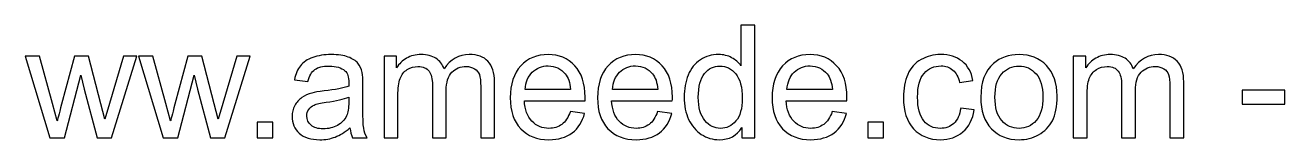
# Model space of a CAD drawing. Header units: millimetres. Extents: x 599 to 6075, y -2288 to 200.
# Drawn here: x 3318 to 4701, y -2288 to -2162 of the extents above; entities that cross this region are included whole.
import ezdxf

# ---------------------------------------------------------------- set-up
doc = ezdxf.new("R2010")
doc.units = ezdxf.units.MM
doc.header["$MEASUREMENT"] = 0
doc.layers.add('layer 1', color=7, linetype='Continuous')

msp = doc.modelspace()

# ---------------------------------------------------------------- linework, layer by layer
at = {"layer": 'layer 1', "color": 250}
for points, knots in [([(4104.9662, -2285.7703), (4104.9662, -2285.7703), (4104.9662, -2274.4201), (4104.9662, -2274.4201), (4104.9662, -2274.4201), (4099.3055, -2283.2417), (4090.9725, -2287.6668), (4079.9671, -2287.6668), (4079.9671, -2287.6668), (4072.8409, -2287.6668), (4066.2895, -2285.7128), (4060.3414, -2281.7762), (4060.3414, -2281.7762), (4054.3646, -2277.8683), (4049.7383, -2272.38), (4046.4339, -2265.3687), (4046.4339, -2265.3687), (4043.1581, -2258.3288), (4041.5202, -2250.2544), (4041.5202, -2241.1168), (4041.5202, -2241.1168), (4041.5202, -2232.209), (4043.0144, -2224.1346), (4045.9741, -2216.8648), (4045.9741, -2216.8648), (4048.9625, -2209.6237), (4053.4164, -2204.0491), (4059.3644, -2200.1987), (4059.3644, -2200.1987), (4065.2837, -2196.3195), (4071.9502, -2194.3943), (4079.2775, -2194.3943), (4079.2775, -2194.3943), (4084.6796, -2194.3943), (4089.4783, -2195.5437), (4093.6735, -2197.8137), (4093.6735, -2197.8137), (4097.8688, -2200.0838), (4101.2882, -2203.0722), (4103.9318, -2206.7215), (4103.9318, -2206.7215), (4103.9318, -2206.7215), (4103.9318, -2162.3265), (4103.9318, -2162.3265), (4103.9318, -2162.3265), (4103.9318, -2162.3265), (4119.1036, -2162.3265), (4119.1036, -2162.3265), (4119.1036, -2162.3265), (4119.1036, -2162.3265), (4119.1036, -2285.7703), (4119.1036, -2285.7703), (4119.1036, -2285.7703), (4119.1036, -2285.7703), (4104.9662, -2285.7703), (4104.9662, -2285.7703)], [0, 0, 0, 0, 0.066666667, 0.066666667, 0.066666667, 0.066666667, 0.133333333, 0.133333333, 0.133333333, 0.133333333, 0.2, 0.2, 0.2, 0.2, 0.266666667, 0.266666667, 0.266666667, 0.266666667, 0.333333333, 0.333333333, 0.333333333, 0.333333333, 0.4, 0.4, 0.4, 0.4, 0.466666667, 0.466666667, 0.466666667, 0.466666667, 0.533333333, 0.533333333, 0.533333333, 0.533333333, 0.6, 0.6, 0.6, 0.6, 0.666666667, 0.666666667, 0.666666667, 0.666666667, 0.733333333, 0.733333333, 0.733333333, 0.733333333, 0.8, 0.8, 0.8, 0.8, 0.866666667, 0.866666667, 0.866666667, 0.866666667, 1, 1, 1, 1]), ([(3344.6206, -2285.7703), (3344.6206, -2285.7703), (3317.5813, -2196.2908), (3317.5813, -2196.2908), (3317.5813, -2196.2908), (3317.5813, -2196.2908), (3333.4428, -2196.2908), (3333.4428, -2196.2908), (3333.4428, -2196.2908), (3333.4428, -2196.2908), (3347.7239, -2247.9269), (3347.7239, -2247.9269), (3347.7239, -2247.9269), (3347.7239, -2247.9269), (3352.7812, -2267.1503), (3352.7812, -2267.1503), (3352.7812, -2267.1503), (3352.9823, -2266.202), (3354.534, -2260.0528), (3357.4075, -2248.7027), (3357.4075, -2248.7027), (3357.4075, -2248.7027), (3371.5736, -2196.2908), (3371.5736, -2196.2908), (3371.5736, -2196.2908), (3371.5736, -2196.2908), (3387.119, -2196.2908), (3387.119, -2196.2908), (3387.119, -2196.2908), (3387.119, -2196.2908), (3400.5955, -2248.2429), (3400.5955, -2248.2429), (3400.5955, -2248.2429), (3400.5955, -2248.2429), (3404.9919, -2265.2825), (3404.9919, -2265.2825), (3404.9919, -2265.2825), (3404.9919, -2265.2825), (3410.1354, -2248.0131), (3410.1354, -2248.0131), (3410.1354, -2248.0131), (3410.1354, -2248.0131), (3425.5946, -2196.2908), (3425.5946, -2196.2908), (3425.5946, -2196.2908), (3425.5946, -2196.2908), (3440.3355, -2196.2908), (3440.3355, -2196.2908), (3440.3355, -2196.2908), (3440.3355, -2196.2908), (3412.2618, -2285.7703), (3412.2618, -2285.7703), (3412.2618, -2285.7703), (3412.2618, -2285.7703), (3396.5727, -2285.7703), (3396.5727, -2285.7703), (3396.5727, -2285.7703), (3396.5727, -2285.7703), (3382.3778, -2232.2378), (3382.3778, -2232.2378), (3382.3778, -2232.2378), (3382.3778, -2232.2378), (3378.786, -2216.9222), (3378.786, -2216.9222), (3378.786, -2216.9222), (3378.786, -2216.9222), (3360.6832, -2285.7703), (3360.6832, -2285.7703), (3360.6832, -2285.7703), (3360.6832, -2285.7703), (3344.6206, -2285.7703), (3344.6206, -2285.7703)], [0, 0, 0, 0, 0.052631579, 0.052631579, 0.052631579, 0.052631579, 0.105263158, 0.105263158, 0.105263158, 0.105263158, 0.157894737, 0.157894737, 0.157894737, 0.157894737, 0.210526316, 0.210526316, 0.210526316, 0.210526316, 0.263157895, 0.263157895, 0.263157895, 0.263157895, 0.315789474, 0.315789474, 0.315789474, 0.315789474, 0.368421053, 0.368421053, 0.368421053, 0.368421053, 0.421052632, 0.421052632, 0.421052632, 0.421052632, 0.473684211, 0.473684211, 0.473684211, 0.473684211, 0.526315789, 0.526315789, 0.526315789, 0.526315789, 0.578947368, 0.578947368, 0.578947368, 0.578947368, 0.631578947, 0.631578947, 0.631578947, 0.631578947, 0.684210526, 0.684210526, 0.684210526, 0.684210526, 0.736842105, 0.736842105, 0.736842105, 0.736842105, 0.789473684, 0.789473684, 0.789473684, 0.789473684, 0.842105263, 0.842105263, 0.842105263, 0.842105263, 0.894736842, 0.894736842, 0.894736842, 0.894736842, 1, 1, 1, 1]), ([(3469.1275, -2285.7703), (3469.1275, -2285.7703), (3442.0882, -2196.2908), (3442.0882, -2196.2908), (3442.0882, -2196.2908), (3442.0882, -2196.2908), (3457.9497, -2196.2908), (3457.9497, -2196.2908), (3457.9497, -2196.2908), (3457.9497, -2196.2908), (3472.2308, -2247.9269), (3472.2308, -2247.9269), (3472.2308, -2247.9269), (3472.2308, -2247.9269), (3477.2881, -2267.1503), (3477.2881, -2267.1503), (3477.2881, -2267.1503), (3477.4892, -2266.202), (3479.0409, -2260.0528), (3481.9144, -2248.7027), (3481.9144, -2248.7027), (3481.9144, -2248.7027), (3496.0805, -2196.2908), (3496.0805, -2196.2908), (3496.0805, -2196.2908), (3496.0805, -2196.2908), (3511.6259, -2196.2908), (3511.6259, -2196.2908), (3511.6259, -2196.2908), (3511.6259, -2196.2908), (3525.1024, -2248.2429), (3525.1024, -2248.2429), (3525.1024, -2248.2429), (3525.1024, -2248.2429), (3529.4988, -2265.2825), (3529.4988, -2265.2825), (3529.4988, -2265.2825), (3529.4988, -2265.2825), (3534.6423, -2248.0131), (3534.6423, -2248.0131), (3534.6423, -2248.0131), (3534.6423, -2248.0131), (3550.1015, -2196.2908), (3550.1015, -2196.2908), (3550.1015, -2196.2908), (3550.1015, -2196.2908), (3564.8424, -2196.2908), (3564.8424, -2196.2908), (3564.8424, -2196.2908), (3564.8424, -2196.2908), (3536.7687, -2285.7703), (3536.7687, -2285.7703), (3536.7687, -2285.7703), (3536.7687, -2285.7703), (3521.0796, -2285.7703), (3521.0796, -2285.7703), (3521.0796, -2285.7703), (3521.0796, -2285.7703), (3506.8847, -2232.2378), (3506.8847, -2232.2378), (3506.8847, -2232.2378), (3506.8847, -2232.2378), (3503.2929, -2216.9222), (3503.2929, -2216.9222), (3503.2929, -2216.9222), (3503.2929, -2216.9222), (3485.1901, -2285.7703), (3485.1901, -2285.7703), (3485.1901, -2285.7703), (3485.1901, -2285.7703), (3469.1275, -2285.7703), (3469.1275, -2285.7703)], [0, 0, 0, 0, 0.052631579, 0.052631579, 0.052631579, 0.052631579, 0.105263158, 0.105263158, 0.105263158, 0.105263158, 0.157894737, 0.157894737, 0.157894737, 0.157894737, 0.210526316, 0.210526316, 0.210526316, 0.210526316, 0.263157895, 0.263157895, 0.263157895, 0.263157895, 0.315789474, 0.315789474, 0.315789474, 0.315789474, 0.368421053, 0.368421053, 0.368421053, 0.368421053, 0.421052632, 0.421052632, 0.421052632, 0.421052632, 0.473684211, 0.473684211, 0.473684211, 0.473684211, 0.526315789, 0.526315789, 0.526315789, 0.526315789, 0.578947368, 0.578947368, 0.578947368, 0.578947368, 0.631578947, 0.631578947, 0.631578947, 0.631578947, 0.684210526, 0.684210526, 0.684210526, 0.684210526, 0.736842105, 0.736842105, 0.736842105, 0.736842105, 0.789473684, 0.789473684, 0.789473684, 0.789473684, 0.842105263, 0.842105263, 0.842105263, 0.842105263, 0.894736842, 0.894736842, 0.894736842, 0.894736842, 1, 1, 1, 1]), ([(3674.3785, -2274.5638), (3668.7466, -2279.3625), (3663.3157, -2282.7244), (3658.1148, -2284.7071), (3658.1148, -2284.7071), (3652.9138, -2286.6898), (3647.3393, -2287.6668), (3641.3625, -2287.6668), (3641.3625, -2287.6668), (3631.5353, -2287.6668), (3623.9781, -2285.2818), (3618.6909, -2280.4831), (3618.6909, -2280.4831), (3613.4038, -2275.7132), (3610.7602, -2269.5927), (3610.7602, -2262.1505), (3610.7602, -2262.1505), (3610.7602, -2257.7828), (3611.7659, -2253.7887), (3613.7486, -2250.1682), (3613.7486, -2250.1682), (3615.76, -2246.5476), (3618.3748, -2243.6741), (3621.5931, -2241.4903), (3621.5931, -2241.4903), (3624.8401, -2239.3065), (3628.4607, -2237.6399), (3632.5122, -2236.5192), (3632.5122, -2236.5192), (3635.5006, -2235.7434), (3640.012, -2234.9963), (3646.0175, -2234.2492), (3646.0175, -2234.2492), (3658.2584, -2232.8125), (3667.3098, -2231.0597), (3673.0855, -2229.0482), (3673.0855, -2229.0482), (3673.1429, -2226.9793), (3673.1717, -2225.6576), (3673.1717, -2225.1116), (3673.1717, -2225.1116), (3673.1717, -2218.9624), (3671.735, -2214.6235), (3668.8615, -2212.0948), (3668.8615, -2212.0948), (3664.9823, -2208.6754), (3659.2067, -2206.9801), (3651.5633, -2206.9801), (3651.5633, -2206.9801), (3644.4084, -2206.9801), (3639.1212, -2208.2444), (3635.7305, -2210.7443), (3635.7305, -2210.7443), (3632.3111, -2213.2442), (3629.8112, -2217.6693), (3628.1733, -2224.0484), (3628.1733, -2224.0484), (3628.1733, -2224.0484), (3613.3463, -2221.9795), (3613.3463, -2221.9795), (3613.3463, -2221.9795), (3614.6968, -2215.6292), (3616.9094, -2210.4857), (3620.0127, -2206.5778), (3620.0127, -2206.5778), (3623.116, -2202.6699), (3627.5986, -2199.6815), (3633.4605, -2197.5551), (3633.4605, -2197.5551), (3639.2936, -2195.4575), (3646.1037, -2194.3943), (3653.8046, -2194.3943), (3653.8046, -2194.3943), (3661.448, -2194.3943), (3667.6834, -2195.2851), (3672.4821, -2197.0954), (3672.4821, -2197.0954), (3677.252, -2198.9057), (3680.7863, -2201.147), (3683.0276, -2203.8767), (3683.0276, -2203.8767), (3685.2689, -2206.6065), (3686.8493, -2210.0547), (3687.7689, -2214.2212), (3687.7689, -2214.2212), (3688.2573, -2216.8073), (3688.516, -2221.4623), (3688.516, -2228.1575), (3688.516, -2228.1575), (3688.516, -2228.1575), (3688.516, -2248.2717), (3688.516, -2248.2717), (3688.516, -2248.2717), (3688.516, -2262.3229), (3688.832, -2271.2019), (3689.4642, -2274.9661), (3689.4642, -2274.9661), (3690.0676, -2278.7303), (3691.3319, -2282.3222), (3693.171, -2285.7703), (3693.171, -2285.7703), (3693.171, -2285.7703), (3677.3095, -2285.7703), (3677.3095, -2285.7703), (3677.3095, -2285.7703), (3675.7865, -2282.5808), (3674.8096, -2278.8453), (3674.3785, -2274.5638)], [0, 0, 0, 0, 0.035714286, 0.035714286, 0.035714286, 0.035714286, 0.071428571, 0.071428571, 0.071428571, 0.071428571, 0.107142857, 0.107142857, 0.107142857, 0.107142857, 0.142857143, 0.142857143, 0.142857143, 0.142857143, 0.178571429, 0.178571429, 0.178571429, 0.178571429, 0.214285714, 0.214285714, 0.214285714, 0.214285714, 0.25, 0.25, 0.25, 0.25, 0.285714286, 0.285714286, 0.285714286, 0.285714286, 0.321428571, 0.321428571, 0.321428571, 0.321428571, 0.357142857, 0.357142857, 0.357142857, 0.357142857, 0.392857143, 0.392857143, 0.392857143, 0.392857143, 0.428571429, 0.428571429, 0.428571429, 0.428571429, 0.464285714, 0.464285714, 0.464285714, 0.464285714, 0.5, 0.5, 0.5, 0.5, 0.535714286, 0.535714286, 0.535714286, 0.535714286, 0.571428571, 0.571428571, 0.571428571, 0.571428571, 0.607142857, 0.607142857, 0.607142857, 0.607142857, 0.642857143, 0.642857143, 0.642857143, 0.642857143, 0.678571429, 0.678571429, 0.678571429, 0.678571429, 0.714285714, 0.714285714, 0.714285714, 0.714285714, 0.75, 0.75, 0.75, 0.75, 0.785714286, 0.785714286, 0.785714286, 0.785714286, 0.821428571, 0.821428571, 0.821428571, 0.821428571, 0.857142857, 0.857142857, 0.857142857, 0.857142857, 0.892857143, 0.892857143, 0.892857143, 0.892857143, 0.928571429, 0.928571429, 0.928571429, 0.928571429, 1, 1, 1, 1]), ([(3711.8197, -2285.7703), (3711.8197, -2285.7703), (3711.8197, -2196.2908), (3711.8197, -2196.2908), (3711.8197, -2196.2908), (3711.8197, -2196.2908), (3725.4399, -2196.2908), (3725.4399, -2196.2908), (3725.4399, -2196.2908), (3725.4399, -2196.2908), (3725.4399, -2208.934), (3725.4399, -2208.934), (3725.4399, -2208.934), (3728.2271, -2204.5664), (3731.9626, -2201.032), (3736.6176, -2198.3884), (3736.6176, -2198.3884), (3741.2726, -2195.7161), (3746.5598, -2194.3943), (3752.5079, -2194.3943), (3752.5079, -2194.3943), (3759.1168, -2194.3943), (3764.5477, -2195.7736), (3768.7716, -2198.5034), (3768.7716, -2198.5034), (3772.9956, -2201.2619), (3775.984, -2205.0836), (3777.7081, -2210.0259), (3777.7081, -2210.0259), (3784.8343, -2199.5953), (3794.0581, -2194.3943), (3805.437, -2194.3943), (3805.437, -2194.3943), (3814.3447, -2194.3943), (3821.2123, -2196.8368), (3825.9822, -2201.7504), (3825.9822, -2201.7504), (3830.7809, -2206.664), (3833.1946, -2214.2212), (3833.1946, -2224.422), (3833.1946, -2224.422), (3833.1946, -2224.422), (3833.1946, -2285.7703), (3833.1946, -2285.7703), (3833.1946, -2285.7703), (3833.1946, -2285.7703), (3818.0227, -2285.7703), (3818.0227, -2285.7703), (3818.0227, -2285.7703), (3818.0227, -2285.7703), (3818.0227, -2229.4505), (3818.0227, -2229.4505), (3818.0227, -2229.4505), (3818.0227, -2223.4163), (3817.5055, -2219.0486), (3816.5285, -2216.3763), (3816.5285, -2216.3763), (3815.5515, -2213.704), (3813.77, -2211.5776), (3811.1551, -2209.9397), (3811.1551, -2209.9397), (3808.569, -2208.3019), (3805.5232, -2207.4973), (3802.0463, -2207.4973), (3802.0463, -2207.4973), (3795.7247, -2207.4973), (3790.495, -2209.5949), (3786.3285, -2213.7614), (3786.3285, -2213.7614), (3782.162, -2217.9567), (3780.0931, -2224.6518), (3780.0931, -2233.8469), (3780.0931, -2233.8469), (3780.0931, -2233.8469), (3780.0931, -2285.7703), (3780.0931, -2285.7703), (3780.0931, -2285.7703), (3780.0931, -2285.7703), (3764.9212, -2285.7703), (3764.9212, -2285.7703), (3764.9212, -2285.7703), (3764.9212, -2285.7703), (3764.9212, -2227.6977), (3764.9212, -2227.6977), (3764.9212, -2227.6977), (3764.9212, -2220.9738), (3763.6856, -2215.9165), (3761.2144, -2212.5546), (3761.2144, -2212.5546), (3758.7433, -2209.1926), (3754.6917, -2207.4973), (3749.0884, -2207.4973), (3749.0884, -2207.4973), (3744.8357, -2207.4973), (3740.8991, -2208.6179), (3737.2785, -2210.8592), (3737.2785, -2210.8592), (3733.658, -2213.1005), (3731.0431, -2216.3763), (3729.4053, -2220.7152), (3729.4053, -2220.7152), (3727.7961, -2225.0254), (3726.9916, -2231.2608), (3726.9916, -2239.3927), (3726.9916, -2239.3927), (3726.9916, -2239.3927), (3726.9916, -2285.7703), (3726.9916, -2285.7703), (3726.9916, -2285.7703), (3726.9916, -2285.7703), (3711.8197, -2285.7703), (3711.8197, -2285.7703)], [0, 0, 0, 0, 0.034482759, 0.034482759, 0.034482759, 0.034482759, 0.068965517, 0.068965517, 0.068965517, 0.068965517, 0.103448276, 0.103448276, 0.103448276, 0.103448276, 0.137931034, 0.137931034, 0.137931034, 0.137931034, 0.172413793, 0.172413793, 0.172413793, 0.172413793, 0.206896552, 0.206896552, 0.206896552, 0.206896552, 0.24137931, 0.24137931, 0.24137931, 0.24137931, 0.275862069, 0.275862069, 0.275862069, 0.275862069, 0.310344828, 0.310344828, 0.310344828, 0.310344828, 0.344827586, 0.344827586, 0.344827586, 0.344827586, 0.379310345, 0.379310345, 0.379310345, 0.379310345, 0.413793103, 0.413793103, 0.413793103, 0.413793103, 0.448275862, 0.448275862, 0.448275862, 0.448275862, 0.482758621, 0.482758621, 0.482758621, 0.482758621, 0.517241379, 0.517241379, 0.517241379, 0.517241379, 0.551724138, 0.551724138, 0.551724138, 0.551724138, 0.586206897, 0.586206897, 0.586206897, 0.586206897, 0.620689655, 0.620689655, 0.620689655, 0.620689655, 0.655172414, 0.655172414, 0.655172414, 0.655172414, 0.689655172, 0.689655172, 0.689655172, 0.689655172, 0.724137931, 0.724137931, 0.724137931, 0.724137931, 0.75862069, 0.75862069, 0.75862069, 0.75862069, 0.793103448, 0.793103448, 0.793103448, 0.793103448, 0.827586207, 0.827586207, 0.827586207, 0.827586207, 0.862068966, 0.862068966, 0.862068966, 0.862068966, 0.896551724, 0.896551724, 0.896551724, 0.896551724, 0.931034483, 0.931034483, 0.931034483, 0.931034483, 1, 1, 1, 1]), ([(3916.4673, -2256.8058), (3916.4673, -2256.8058), (3932.1564, -2258.8747), (3932.1564, -2258.8747), (3932.1564, -2258.8747), (3929.714, -2267.9836), (3925.1452, -2275.081), (3918.4788, -2280.1096), (3918.4788, -2280.1096), (3911.8123, -2285.1381), (3903.3069, -2287.6668), (3892.9337, -2287.6668), (3892.9337, -2287.6668), (3879.8882, -2287.6668), (3869.5438, -2283.6439), (3861.9004, -2275.5983), (3861.9004, -2275.5983), (3854.257, -2267.5813), (3850.4353, -2256.2886), (3850.4353, -2241.7777), (3850.4353, -2241.7777), (3850.4353, -2226.7782), (3854.2857, -2215.112), (3862.0153, -2206.8364), (3862.0153, -2206.8364), (3869.7449, -2198.5321), (3879.7733, -2194.3943), (3892.1004, -2194.3943), (3892.1004, -2194.3943), (3904.0253, -2194.3943), (3913.7663, -2198.4459), (3921.3235, -2206.5778), (3921.3235, -2206.5778), (3928.8807, -2214.7097), (3932.6737, -2226.146), (3932.6737, -2240.8869), (3932.6737, -2240.8869), (3932.6737, -2241.7777), (3932.6449, -2243.1282), (3932.5874, -2244.9097), (3932.5874, -2244.9097), (3932.5874, -2244.9097), (3865.952, -2244.9097), (3865.952, -2244.9097), (3865.952, -2244.9097), (3866.5266, -2254.7082), (3869.2852, -2262.2367), (3874.285, -2267.4376), (3874.285, -2267.4376), (3879.2561, -2272.6386), (3885.4915, -2275.2534), (3892.9337, -2275.2534), (3892.9337, -2275.2534), (3898.4795, -2275.2534), (3903.2207, -2273.788), (3907.1286, -2270.8571), (3907.1286, -2270.8571), (3911.0652, -2267.9261), (3914.1686, -2263.2424), (3916.4673, -2256.8058)], [0, 0, 0, 0, 0.0625, 0.0625, 0.0625, 0.0625, 0.125, 0.125, 0.125, 0.125, 0.1875, 0.1875, 0.1875, 0.1875, 0.25, 0.25, 0.25, 0.25, 0.3125, 0.3125, 0.3125, 0.3125, 0.375, 0.375, 0.375, 0.375, 0.4375, 0.4375, 0.4375, 0.4375, 0.5, 0.5, 0.5, 0.5, 0.5625, 0.5625, 0.5625, 0.5625, 0.625, 0.625, 0.625, 0.625, 0.6875, 0.6875, 0.6875, 0.6875, 0.75, 0.75, 0.75, 0.75, 0.8125, 0.8125, 0.8125, 0.8125, 0.875, 0.875, 0.875, 0.875, 1, 1, 1, 1]), ([(4012.3546, -2256.8058), (4012.3546, -2256.8058), (4028.0437, -2258.8747), (4028.0437, -2258.8747), (4028.0437, -2258.8747), (4025.6013, -2267.9836), (4021.0325, -2275.081), (4014.3661, -2280.1096), (4014.3661, -2280.1096), (4007.6996, -2285.1381), (3999.1942, -2287.6668), (3988.821, -2287.6668), (3988.821, -2287.6668), (3975.7755, -2287.6668), (3965.4311, -2283.6439), (3957.7877, -2275.5983), (3957.7877, -2275.5983), (3950.1443, -2267.5813), (3946.3226, -2256.2886), (3946.3226, -2241.7777), (3946.3226, -2241.7777), (3946.3226, -2226.7782), (3950.173, -2215.112), (3957.9026, -2206.8364), (3957.9026, -2206.8364), (3965.6322, -2198.5321), (3975.6606, -2194.3943), (3987.9877, -2194.3943), (3987.9877, -2194.3943), (3999.9126, -2194.3943), (4009.6536, -2198.4459), (4017.2108, -2206.5778), (4017.2108, -2206.5778), (4024.768, -2214.7097), (4028.561, -2226.146), (4028.561, -2240.8869), (4028.561, -2240.8869), (4028.561, -2241.7777), (4028.5322, -2243.1282), (4028.4747, -2244.9097), (4028.4747, -2244.9097), (4028.4747, -2244.9097), (3961.8393, -2244.9097), (3961.8393, -2244.9097), (3961.8393, -2244.9097), (3962.4139, -2254.7082), (3965.1725, -2262.2367), (3970.1723, -2267.4376), (3970.1723, -2267.4376), (3975.1434, -2272.6386), (3981.3788, -2275.2534), (3988.821, -2275.2534), (3988.821, -2275.2534), (3994.3668, -2275.2534), (3999.108, -2273.788), (4003.0159, -2270.8571), (4003.0159, -2270.8571), (4006.9525, -2267.9261), (4010.0559, -2263.2424), (4012.3546, -2256.8058)], [0, 0, 0, 0, 0.0625, 0.0625, 0.0625, 0.0625, 0.125, 0.125, 0.125, 0.125, 0.1875, 0.1875, 0.1875, 0.1875, 0.25, 0.25, 0.25, 0.25, 0.3125, 0.3125, 0.3125, 0.3125, 0.375, 0.375, 0.375, 0.375, 0.4375, 0.4375, 0.4375, 0.4375, 0.5, 0.5, 0.5, 0.5, 0.5625, 0.5625, 0.5625, 0.5625, 0.625, 0.625, 0.625, 0.625, 0.6875, 0.6875, 0.6875, 0.6875, 0.75, 0.75, 0.75, 0.75, 0.8125, 0.8125, 0.8125, 0.8125, 0.875, 0.875, 0.875, 0.875, 1, 1, 1, 1]), ([(4204.1292, -2256.8058), (4204.1292, -2256.8058), (4219.8183, -2258.8747), (4219.8183, -2258.8747), (4219.8183, -2258.8747), (4217.3759, -2267.9836), (4212.8071, -2275.081), (4206.1407, -2280.1096), (4206.1407, -2280.1096), (4199.4742, -2285.1381), (4190.9688, -2287.6668), (4180.5956, -2287.6668), (4180.5956, -2287.6668), (4167.5501, -2287.6668), (4157.2057, -2283.6439), (4149.5623, -2275.5983), (4149.5623, -2275.5983), (4141.9189, -2267.5813), (4138.0972, -2256.2886), (4138.0972, -2241.7777), (4138.0972, -2241.7777), (4138.0972, -2226.7782), (4141.9476, -2215.112), (4149.6772, -2206.8364), (4149.6772, -2206.8364), (4157.4068, -2198.5321), (4167.4352, -2194.3943), (4179.7623, -2194.3943), (4179.7623, -2194.3943), (4191.6872, -2194.3943), (4201.4282, -2198.4459), (4208.9854, -2206.5778), (4208.9854, -2206.5778), (4216.5426, -2214.7097), (4220.3356, -2226.146), (4220.3356, -2240.8869), (4220.3356, -2240.8869), (4220.3356, -2241.7777), (4220.3068, -2243.1282), (4220.2493, -2244.9097), (4220.2493, -2244.9097), (4220.2493, -2244.9097), (4153.6139, -2244.9097), (4153.6139, -2244.9097), (4153.6139, -2244.9097), (4154.1885, -2254.7082), (4156.9471, -2262.2367), (4161.9469, -2267.4376), (4161.9469, -2267.4376), (4166.918, -2272.6386), (4173.1534, -2275.2534), (4180.5956, -2275.2534), (4180.5956, -2275.2534), (4186.1414, -2275.2534), (4190.8826, -2273.788), (4194.7905, -2270.8571), (4194.7905, -2270.8571), (4198.7271, -2267.9261), (4201.8305, -2263.2424), (4204.1292, -2256.8058)], [0, 0, 0, 0, 0.0625, 0.0625, 0.0625, 0.0625, 0.125, 0.125, 0.125, 0.125, 0.1875, 0.1875, 0.1875, 0.1875, 0.25, 0.25, 0.25, 0.25, 0.3125, 0.3125, 0.3125, 0.3125, 0.375, 0.375, 0.375, 0.375, 0.4375, 0.4375, 0.4375, 0.4375, 0.5, 0.5, 0.5, 0.5, 0.5625, 0.5625, 0.5625, 0.5625, 0.625, 0.625, 0.625, 0.625, 0.6875, 0.6875, 0.6875, 0.6875, 0.75, 0.75, 0.75, 0.75, 0.8125, 0.8125, 0.8125, 0.8125, 0.875, 0.875, 0.875, 0.875, 1, 1, 1, 1]), ([(4345.3309, -2253.0129), (4345.3309, -2253.0129), (4360.158, -2255.0818), (4360.158, -2255.0818), (4360.158, -2255.0818), (4358.5201, -2265.2825), (4354.3823, -2273.242), (4347.6872, -2279.0177), (4347.6872, -2279.0177), (4340.992, -2284.7933), (4332.7452, -2287.6668), (4323.0042, -2287.6668), (4323.0042, -2287.6668), (4310.792, -2287.6668), (4300.9647, -2283.6727), (4293.5512, -2275.6845), (4293.5512, -2275.6845), (4286.109, -2267.6962), (4282.4022, -2256.2599), (4282.4022, -2241.3754), (4282.4022, -2241.3754), (4282.4022, -2231.7205), (4284.0113, -2223.3013), (4287.2009, -2216.0602), (4287.2009, -2216.0602), (4290.3904, -2208.8478), (4295.2466, -2203.417), (4301.798, -2199.8252), (4301.798, -2199.8252), (4308.3208, -2196.2046), (4315.4182, -2194.3943), (4323.1191, -2194.3943), (4323.1191, -2194.3943), (4332.8027, -2194.3943), (4340.7621, -2196.8368), (4346.9113, -2201.7504), (4346.9113, -2201.7504), (4353.0893, -2206.664), (4357.0546, -2213.6465), (4358.7787, -2222.6692), (4358.7787, -2222.6692), (4358.7787, -2222.6692), (4344.1241, -2224.9105), (4344.1241, -2224.9105), (4344.1241, -2224.9105), (4342.7161, -2218.9049), (4340.2449, -2214.3936), (4336.6531, -2211.3477), (4336.6531, -2211.3477), (4333.09, -2208.3306), (4328.7798, -2206.8077), (4323.7225, -2206.8077), (4323.7225, -2206.8077), (4316.0791, -2206.8077), (4309.8725, -2209.5375), (4305.0738, -2214.997), (4305.0738, -2214.997), (4300.3038, -2220.4853), (4297.9189, -2229.1057), (4297.9189, -2240.9444), (4297.9189, -2240.9444), (4297.9189, -2252.9554), (4300.2176, -2261.662), (4304.8152, -2267.0928), (4304.8152, -2267.0928), (4309.4414, -2272.5237), (4315.447, -2275.2534), (4322.8318, -2275.2534), (4322.8318, -2275.2534), (4328.8086, -2275.2534), (4333.7796, -2273.4432), (4337.745, -2269.7939), (4337.745, -2269.7939), (4341.7391, -2266.1733), (4344.2678, -2260.5701), (4345.3309, -2253.0129)], [0, 0, 0, 0, 0.05, 0.05, 0.05, 0.05, 0.1, 0.1, 0.1, 0.1, 0.15, 0.15, 0.15, 0.15, 0.2, 0.2, 0.2, 0.2, 0.25, 0.25, 0.25, 0.25, 0.3, 0.3, 0.3, 0.3, 0.35, 0.35, 0.35, 0.35, 0.4, 0.4, 0.4, 0.4, 0.45, 0.45, 0.45, 0.45, 0.5, 0.5, 0.5, 0.5, 0.55, 0.55, 0.55, 0.55, 0.6, 0.6, 0.6, 0.6, 0.65, 0.65, 0.65, 0.65, 0.7, 0.7, 0.7, 0.7, 0.75, 0.75, 0.75, 0.75, 0.8, 0.8, 0.8, 0.8, 0.85, 0.85, 0.85, 0.85, 0.9, 0.9, 0.9, 0.9, 1, 1, 1, 1]), ([(4367.399, -2241.0306), (4367.399, -2224.5082), (4371.9966, -2212.2672), (4381.2204, -2204.3078), (4381.2204, -2204.3078), (4388.8925, -2197.6988), (4398.2887, -2194.3943), (4409.3515, -2194.3943), (4409.3515, -2194.3943), (4421.6212, -2194.3943), (4431.6783, -2198.4172), (4439.4941, -2206.4629), (4439.4941, -2206.4629), (4447.2812, -2214.4798), (4451.1891, -2225.6001), (4451.1891, -2239.7662), (4451.1891, -2239.7662), (4451.1891, -2251.2601), (4449.465, -2260.2827), (4446.0169, -2266.8629), (4446.0169, -2266.8629), (4442.5687, -2273.4432), (4437.5402, -2278.5579), (4430.9312, -2282.2072), (4430.9312, -2282.2072), (4424.351, -2285.8565), (4417.1386, -2287.6668), (4409.3515, -2287.6668), (4409.3515, -2287.6668), (4396.8233, -2287.6668), (4386.7087, -2283.6727), (4378.9791, -2275.6557), (4378.9791, -2275.6557), (4371.2495, -2267.6388), (4367.399, -2256.0875), (4367.399, -2241.0306)], [0, 0, 0, 0, 0.1, 0.1, 0.1, 0.1, 0.2, 0.2, 0.2, 0.2, 0.3, 0.3, 0.3, 0.3, 0.4, 0.4, 0.4, 0.4, 0.5, 0.5, 0.5, 0.5, 0.6, 0.6, 0.6, 0.6, 0.7, 0.7, 0.7, 0.7, 0.8, 0.8, 0.8, 0.8, 1, 1, 1, 1]), ([(4468.9758, -2285.7703), (4468.9758, -2285.7703), (4468.9758, -2196.2908), (4468.9758, -2196.2908), (4468.9758, -2196.2908), (4468.9758, -2196.2908), (4482.596, -2196.2908), (4482.596, -2196.2908), (4482.596, -2196.2908), (4482.596, -2196.2908), (4482.596, -2208.934), (4482.596, -2208.934), (4482.596, -2208.934), (4485.3832, -2204.5664), (4489.1187, -2201.032), (4493.7737, -2198.3884), (4493.7737, -2198.3884), (4498.4287, -2195.7161), (4503.7159, -2194.3943), (4509.664, -2194.3943), (4509.664, -2194.3943), (4516.2729, -2194.3943), (4521.7038, -2195.7736), (4525.9277, -2198.5034), (4525.9277, -2198.5034), (4530.1517, -2201.2619), (4533.1401, -2205.0836), (4534.8642, -2210.0259), (4534.8642, -2210.0259), (4541.9904, -2199.5953), (4551.2142, -2194.3943), (4562.5931, -2194.3943), (4562.5931, -2194.3943), (4571.5008, -2194.3943), (4578.3684, -2196.8368), (4583.1383, -2201.7504), (4583.1383, -2201.7504), (4587.937, -2206.664), (4590.3507, -2214.2212), (4590.3507, -2224.422), (4590.3507, -2224.422), (4590.3507, -2224.422), (4590.3507, -2285.7703), (4590.3507, -2285.7703), (4590.3507, -2285.7703), (4590.3507, -2285.7703), (4575.1788, -2285.7703), (4575.1788, -2285.7703), (4575.1788, -2285.7703), (4575.1788, -2285.7703), (4575.1788, -2229.4505), (4575.1788, -2229.4505), (4575.1788, -2229.4505), (4575.1788, -2223.4163), (4574.6616, -2219.0486), (4573.6846, -2216.3763), (4573.6846, -2216.3763), (4572.7076, -2213.704), (4570.9261, -2211.5776), (4568.3112, -2209.9397), (4568.3112, -2209.9397), (4565.7251, -2208.3019), (4562.6793, -2207.4973), (4559.2024, -2207.4973), (4559.2024, -2207.4973), (4552.8808, -2207.4973), (4547.6511, -2209.5949), (4543.4846, -2213.7614), (4543.4846, -2213.7614), (4539.3181, -2217.9567), (4537.2492, -2224.6518), (4537.2492, -2233.8469), (4537.2492, -2233.8469), (4537.2492, -2233.8469), (4537.2492, -2285.7703), (4537.2492, -2285.7703), (4537.2492, -2285.7703), (4537.2492, -2285.7703), (4522.0773, -2285.7703), (4522.0773, -2285.7703), (4522.0773, -2285.7703), (4522.0773, -2285.7703), (4522.0773, -2227.6977), (4522.0773, -2227.6977), (4522.0773, -2227.6977), (4522.0773, -2220.9738), (4520.8417, -2215.9165), (4518.3705, -2212.5546), (4518.3705, -2212.5546), (4515.8994, -2209.1926), (4511.8478, -2207.4973), (4506.2445, -2207.4973), (4506.2445, -2207.4973), (4501.9918, -2207.4973), (4498.0552, -2208.6179), (4494.4346, -2210.8592), (4494.4346, -2210.8592), (4490.8141, -2213.1005), (4488.1992, -2216.3763), (4486.5614, -2220.7152), (4486.5614, -2220.7152), (4484.9522, -2225.0254), (4484.1477, -2231.2608), (4484.1477, -2239.3927), (4484.1477, -2239.3927), (4484.1477, -2239.3927), (4484.1477, -2285.7703), (4484.1477, -2285.7703), (4484.1477, -2285.7703), (4484.1477, -2285.7703), (4468.9758, -2285.7703), (4468.9758, -2285.7703)], [0, 0, 0, 0, 0.034482759, 0.034482759, 0.034482759, 0.034482759, 0.068965517, 0.068965517, 0.068965517, 0.068965517, 0.103448276, 0.103448276, 0.103448276, 0.103448276, 0.137931034, 0.137931034, 0.137931034, 0.137931034, 0.172413793, 0.172413793, 0.172413793, 0.172413793, 0.206896552, 0.206896552, 0.206896552, 0.206896552, 0.24137931, 0.24137931, 0.24137931, 0.24137931, 0.275862069, 0.275862069, 0.275862069, 0.275862069, 0.310344828, 0.310344828, 0.310344828, 0.310344828, 0.344827586, 0.344827586, 0.344827586, 0.344827586, 0.379310345, 0.379310345, 0.379310345, 0.379310345, 0.413793103, 0.413793103, 0.413793103, 0.413793103, 0.448275862, 0.448275862, 0.448275862, 0.448275862, 0.482758621, 0.482758621, 0.482758621, 0.482758621, 0.517241379, 0.517241379, 0.517241379, 0.517241379, 0.551724138, 0.551724138, 0.551724138, 0.551724138, 0.586206897, 0.586206897, 0.586206897, 0.586206897, 0.620689655, 0.620689655, 0.620689655, 0.620689655, 0.655172414, 0.655172414, 0.655172414, 0.655172414, 0.689655172, 0.689655172, 0.689655172, 0.689655172, 0.724137931, 0.724137931, 0.724137931, 0.724137931, 0.75862069, 0.75862069, 0.75862069, 0.75862069, 0.793103448, 0.793103448, 0.793103448, 0.793103448, 0.827586207, 0.827586207, 0.827586207, 0.827586207, 0.862068966, 0.862068966, 0.862068966, 0.862068966, 0.896551724, 0.896551724, 0.896551724, 0.896551724, 0.931034483, 0.931034483, 0.931034483, 0.931034483, 1, 1, 1, 1]), ([(3866.814, -2232.4964), (3866.814, -2232.4964), (3916.6398, -2232.4964), (3916.6398, -2232.4964), (3916.6398, -2232.4964), (3915.9789, -2224.9679), (3914.0536, -2219.3359), (3910.9216, -2215.5717), (3910.9216, -2215.5717), (3906.1229, -2209.7386), (3899.8588, -2206.8077), (3892.1866, -2206.8077), (3892.1866, -2206.8077), (3885.2329, -2206.8077), (3879.3997, -2209.1352), (3874.6585, -2213.7902), (3874.6585, -2213.7902), (3869.9461, -2218.4452), (3867.3312, -2224.6806), (3866.814, -2232.4964)], [0, 0, 0, 0, 0.166666667, 0.166666667, 0.166666667, 0.166666667, 0.333333333, 0.333333333, 0.333333333, 0.333333333, 0.5, 0.5, 0.5, 0.5, 0.666666667, 0.666666667, 0.666666667, 0.666666667, 1, 1, 1, 1]), ([(3962.7013, -2232.4964), (3962.7013, -2232.4964), (4012.5271, -2232.4964), (4012.5271, -2232.4964), (4012.5271, -2232.4964), (4011.8662, -2224.9679), (4009.9409, -2219.3359), (4006.8089, -2215.5717), (4006.8089, -2215.5717), (4002.0102, -2209.7386), (3995.7461, -2206.8077), (3988.0739, -2206.8077), (3988.0739, -2206.8077), (3981.1202, -2206.8077), (3975.287, -2209.1352), (3970.5458, -2213.7902), (3970.5458, -2213.7902), (3965.8334, -2218.4452), (3963.2185, -2224.6806), (3962.7013, -2232.4964)], [0, 0, 0, 0, 0.166666667, 0.166666667, 0.166666667, 0.166666667, 0.333333333, 0.333333333, 0.333333333, 0.333333333, 0.5, 0.5, 0.5, 0.5, 0.666666667, 0.666666667, 0.666666667, 0.666666667, 1, 1, 1, 1]), ([(4057.0369, -2241.1455), (4057.0369, -2252.5819), (4059.4506, -2261.116), (4064.3068, -2266.7767), (4064.3068, -2266.7767), (4069.1342, -2272.4375), (4074.8524, -2275.2534), (4081.4326, -2275.2534), (4081.4326, -2275.2534), (4088.0703, -2275.2534), (4093.7022, -2272.5524), (4098.3573, -2267.1503), (4098.3573, -2267.1503), (4102.9835, -2261.7482), (4105.311, -2253.5014), (4105.311, -2242.4098), (4105.311, -2242.4098), (4105.311, -2230.2264), (4102.9548, -2221.2612), (4098.2136, -2215.543), (4098.2136, -2215.543), (4093.5011, -2209.8248), (4087.668, -2206.9801), (4080.743, -2206.9801), (4080.743, -2206.9801), (4073.9903, -2206.9801), (4068.3583, -2209.7099), (4063.8183, -2215.1982), (4063.8183, -2215.1982), (4059.307, -2220.6865), (4057.0369, -2229.3356), (4057.0369, -2241.1455)], [0, 0, 0, 0, 0.111111111, 0.111111111, 0.111111111, 0.111111111, 0.222222222, 0.222222222, 0.222222222, 0.222222222, 0.333333333, 0.333333333, 0.333333333, 0.333333333, 0.444444444, 0.444444444, 0.444444444, 0.444444444, 0.555555556, 0.555555556, 0.555555556, 0.555555556, 0.666666667, 0.666666667, 0.666666667, 0.666666667, 0.777777778, 0.777777778, 0.777777778, 0.777777778, 1, 1, 1, 1]), ([(4154.4759, -2232.4964), (4154.4759, -2232.4964), (4204.3017, -2232.4964), (4204.3017, -2232.4964), (4204.3017, -2232.4964), (4203.6408, -2224.9679), (4201.7155, -2219.3359), (4198.5835, -2215.5717), (4198.5835, -2215.5717), (4193.7848, -2209.7386), (4187.5207, -2206.8077), (4179.8485, -2206.8077), (4179.8485, -2206.8077), (4172.8948, -2206.8077), (4167.0616, -2209.1352), (4162.3204, -2213.7902), (4162.3204, -2213.7902), (4157.608, -2218.4452), (4154.9931, -2224.6806), (4154.4759, -2232.4964)], [0, 0, 0, 0, 0.166666667, 0.166666667, 0.166666667, 0.166666667, 0.333333333, 0.333333333, 0.333333333, 0.333333333, 0.5, 0.5, 0.5, 0.5, 0.666666667, 0.666666667, 0.666666667, 0.666666667, 1, 1, 1, 1]), ([(4382.9157, -2241.0593), (4382.9157, -2252.4957), (4385.4156, -2261.0586), (4390.4154, -2266.7193), (4390.4154, -2266.7193), (4395.444, -2272.4087), (4401.7369, -2275.2534), (4409.3515, -2275.2534), (4409.3515, -2275.2534), (4416.88, -2275.2534), (4423.1441, -2272.4087), (4428.1727, -2266.6905), (4428.1727, -2266.6905), (4433.1725, -2260.9724), (4435.6724, -2252.2658), (4435.6724, -2240.5708), (4435.6724, -2240.5708), (4435.6724, -2229.5367), (4433.1438, -2221.175), (4428.1152, -2215.5142), (4428.1152, -2215.5142), (4423.0867, -2209.8248), (4416.8225, -2206.9801), (4409.3515, -2206.9801), (4409.3515, -2206.9801), (4401.7369, -2206.9801), (4395.444, -2209.7961), (4390.4154, -2215.4568), (4390.4154, -2215.4568), (4385.4156, -2221.1175), (4382.9157, -2229.6517), (4382.9157, -2241.0593)], [0, 0, 0, 0, 0.111111111, 0.111111111, 0.111111111, 0.111111111, 0.222222222, 0.222222222, 0.222222222, 0.222222222, 0.333333333, 0.333333333, 0.333333333, 0.333333333, 0.444444444, 0.444444444, 0.444444444, 0.444444444, 0.555555556, 0.555555556, 0.555555556, 0.555555556, 0.666666667, 0.666666667, 0.666666667, 0.666666667, 0.777777778, 0.777777778, 0.777777778, 0.777777778, 1, 1, 1, 1]), ([(3673.1717, -2240.9444), (3667.6546, -2243.1856), (3659.3791, -2245.0821), (3648.345, -2246.6338), (3648.345, -2246.6338), (3642.0809, -2247.5246), (3637.6557, -2248.5303), (3635.0696, -2249.6509), (3635.0696, -2249.6509), (3632.4835, -2250.7716), (3630.5008, -2252.4094), (3629.0928, -2254.5358), (3629.0928, -2254.5358), (3627.6848, -2256.6909), (3626.9665, -2259.0759), (3626.9665, -2261.7195), (3626.9665, -2261.7195), (3626.9665, -2265.7136), (3628.4894, -2269.0755), (3631.564, -2271.7478), (3631.564, -2271.7478), (3634.6386, -2274.4201), (3639.1212, -2275.7707), (3645.0118, -2275.7707), (3645.0118, -2275.7707), (3650.8449, -2275.7707), (3656.0459, -2274.5063), (3660.6147, -2271.949), (3660.6147, -2271.949), (3665.1547, -2269.4203), (3668.5167, -2265.9434), (3670.643, -2261.547), (3670.643, -2261.547), (3672.2809, -2258.1276), (3673.0855, -2253.0991), (3673.0855, -2246.4614), (3673.0855, -2246.4614), (3673.0855, -2246.4614), (3673.1717, -2240.9444), (3673.1717, -2240.9444)], [0, 0, 0, 0, 0.090909091, 0.090909091, 0.090909091, 0.090909091, 0.181818182, 0.181818182, 0.181818182, 0.181818182, 0.272727273, 0.272727273, 0.272727273, 0.272727273, 0.363636364, 0.363636364, 0.363636364, 0.363636364, 0.454545455, 0.454545455, 0.454545455, 0.454545455, 0.545454545, 0.545454545, 0.545454545, 0.545454545, 0.636363636, 0.636363636, 0.636363636, 0.636363636, 0.727272727, 0.727272727, 0.727272727, 0.727272727, 0.818181818, 0.818181818, 0.818181818, 0.818181818, 1, 1, 1, 1]), ([(4654.4574, -2248.7027), (4654.4574, -2248.7027), (4654.4574, -2233.5308), (4654.4574, -2233.5308), (4654.4574, -2233.5308), (4654.4574, -2233.5308), (4701.3523, -2233.5308), (4701.3523, -2233.5308), (4701.3523, -2233.5308), (4701.3523, -2233.5308), (4701.3523, -2248.7027), (4701.3523, -2248.7027), (4701.3523, -2248.7027), (4701.3523, -2248.7027), (4654.4574, -2248.7027), (4654.4574, -2248.7027)], [0, 0, 0, 0, 0.2, 0.2, 0.2, 0.2, 0.4, 0.4, 0.4, 0.4, 0.6, 0.6, 0.6, 0.6, 1, 1, 1, 1]), ([(3572.3421, -2285.7703), (3572.3421, -2285.7703), (3572.3421, -2268.5296), (3572.3421, -2268.5296), (3572.3421, -2268.5296), (3572.3421, -2268.5296), (3589.5828, -2268.5296), (3589.5828, -2268.5296), (3589.5828, -2268.5296), (3589.5828, -2268.5296), (3589.5828, -2285.7703), (3589.5828, -2285.7703), (3589.5828, -2285.7703), (3589.5828, -2285.7703), (3572.3421, -2285.7703), (3572.3421, -2285.7703)], [0, 0, 0, 0, 0.2, 0.2, 0.2, 0.2, 0.4, 0.4, 0.4, 0.4, 0.6, 0.6, 0.6, 0.6, 1, 1, 1, 1]), ([(4243.2945, -2285.7703), (4243.2945, -2285.7703), (4243.2945, -2268.5296), (4243.2945, -2268.5296), (4243.2945, -2268.5296), (4243.2945, -2268.5296), (4260.5352, -2268.5296), (4260.5352, -2268.5296), (4260.5352, -2268.5296), (4260.5352, -2268.5296), (4260.5352, -2285.7703), (4260.5352, -2285.7703), (4260.5352, -2285.7703), (4260.5352, -2285.7703), (4243.2945, -2285.7703), (4243.2945, -2285.7703)], [0, 0, 0, 0, 0.2, 0.2, 0.2, 0.2, 0.4, 0.4, 0.4, 0.4, 0.6, 0.6, 0.6, 0.6, 1, 1, 1, 1])]:
    msp.add_open_spline(points, degree=3, knots=knots, dxfattribs=at)

doc.saveas('drawing.dxf')
